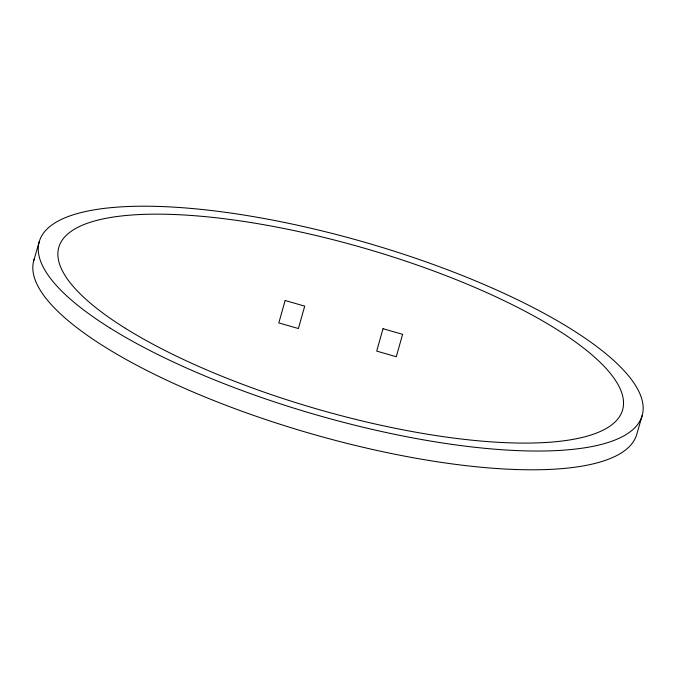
<?xml version="1.0" encoding="UTF-8"?>
<svg xmlns="http://www.w3.org/2000/svg" width="676" height="676" viewBox="0 0 676 676"><rect width="100%" height="100%" fill="white"/><g stroke="black" fill="none" stroke-linecap="round" stroke-linejoin="round"><path stroke-width="1.01" d="M33.8 260.522L39.216 241.763M642.2 415.478L636.784 434.237A313.757 89.638 16.1 0 1 307.834 432.75A313.757 89.638 16.1 0 1 34.366 258.747M285.137 300.499L278.816 322.908L298.395 328.544L304.715 306.135L285.137 300.499M383.022 328.697L376.701 351.106L396.28 356.742L402.6 334.333L383.022 328.697M110.315 328.206A313.757 89.638 16.1 0 0 625.63 434.845A313.757 89.638 16.1 0 0 286.176 222.81A313.757 89.638 16.1 0 0 110.315 328.206M125.271 328.232A293.384 83.816 16.1 0 0 607.124 427.95A293.384 83.816 16.1 0 0 289.717 229.679A293.384 83.816 16.1 0 0 125.271 328.232"/></g></svg>
